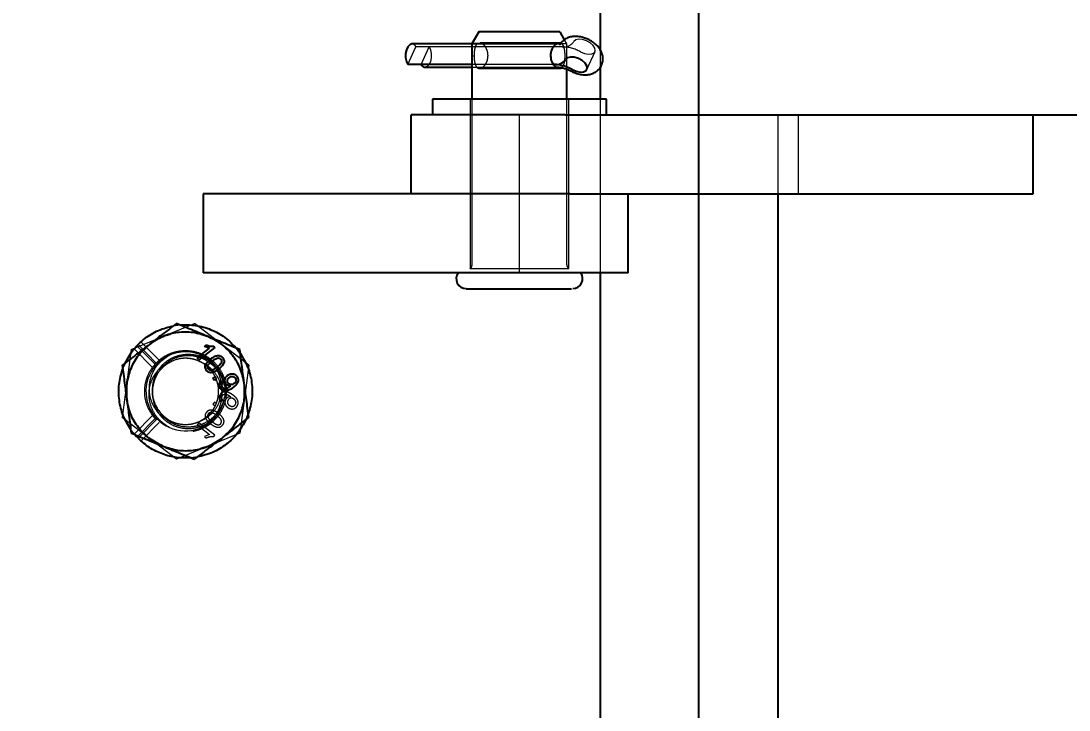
# Model space of a CAD drawing. Header units: millimetres. Extents: x 861 to 27901, y 673 to 17923.
# Drawn here: x 10719.1 to 10929.4, y 6345.8 to 6484.1 of the extents above; entities that cross this region are included whole.
import ezdxf

# ---------------------------------------------------------------- set-up
doc = ezdxf.new("R2010")
doc.units = ezdxf.units.MM
doc.header["$LTSCALE"] = 33.3
doc.linetypes.add('HIDDEN', pattern=[1.905, 1.27, -0.635])
doc.layers.add('CAPA_1', color=7, linetype='Continuous')
doc.styles.add('SLDTEXTSTYLE0', font='TXT', dxfattribs={"width": 0.75})
doc.dimstyles.new('SLDDIMSTYLE0', dxfattribs={"dimtxt": 66.6, "dimasz": 66.6, "dimexe": 0, "dimexo": 0.0625, "dimgap": 16.65, "dimtad": 2, "dimdec": 0, "dimlfac": 1.261261, "dimrnd": 1e-09, "dimzin": 12, "dimdsep": 46, "dimtxsty": 'SLDTEXTSTYLE0', "dimsah": 1, "dimcen": 0.09, "dimadec": 0, "dimazin": 3, "dimtfac": 1, "dimtdec": 0, "dimtofl": 0, "dimtmove": 0, "dimatfit": 3, "dimfxl": 1, "dimfrac": 2, "dimtolj": 1, "dimtzin": 12, "dimarcsym": 0})

# ---------------------------------------------------------------- blocks, each defined once
blk = doc.blocks.new('_D_13')
at = {"layer": 'CAPA_1', "transparency": 16777216}
for p, q in [((9823.17, 6912.25), (14695.32, 6912.25)), ((14662.02, 6912.25), (14662.02, 5357.98)), ((14240.18, 5357.98), (14695.32, 5357.98))]:
    blk.add_line(p, q, dxfattribs=at)
for points in [[(14662.02, 6912.25), (14651.77, 6845.65), (14672.27, 6845.65)], [(14662.02, 5357.98), (14672.27, 5424.58), (14651.77, 5424.58)]]:
    blk.add_solid(points, dxfattribs=at)
at = {"layer": 'CAPA_1', "transparency": 16777216, "insert": (14576.17, 6036.69), "char_height": 66.6, "attachment_point": 1, "rotation": 90, "style": 'SLDTEXTSTYLE0'}
blk.add_mtext('1960', dxfattribs=at)
blk = doc.blocks.new('_D_14')
at = {"layer": 'CAPA_1', "transparency": 16777216}
for p, q in [((9780.88, 6954.54), (9780.88, 7862.55)), ((10855.14, 5883.49), (10855.14, 7862.55)), ((9780.88, 7829.25), (10855.14, 7829.25))]:
    blk.add_line(p, q, dxfattribs=at)
for points in [[(9780.88, 7829.25), (9847.48, 7819.01), (9847.48, 7839.5)], [(10855.14, 7829.25), (10788.54, 7839.5), (10788.54, 7819.01)]]:
    blk.add_solid(points, dxfattribs=at)
at = {"layer": 'CAPA_1', "transparency": 16777216, "insert": (10219.59, 7915.1), "char_height": 66.6, "attachment_point": 1, "style": 'SLDTEXTSTYLE0'}
blk.add_mtext('1355', dxfattribs=at)

msp = doc.modelspace()

# ---------------------------------------------------------------- linework, layer by layer
at = {"color": 7, "linetype": 'Continuous', "lineweight": 25}
for p, q in [((10835.38, 6478.2), (10835.38, 6500.93)), ((10810.98, 6481.9), (10809.61, 6479.52)), ((10828.17, 6480.33), (10827.27, 6481.9)), ((10809.61, 6479.48), (10797.54, 6479.48)), ((10809.61, 6479.52), (10809.61, 6468.42)), ((10826.88, 6479.48), (10826.49, 6479.48)), ((10827.25, 6479.38), (10827.2, 6479.29)), ((10809.61, 6475.36), (10796.72, 6475.36)), ((10800.21, 6474.8), (10809.61, 6474.8)), ((10826.5, 6474.8), (10826.88, 6474.8)), ((10828.64, 6468.42), (10828.64, 6474.43)), ((10835.38, 6468.42), (10835.38, 6474.83)), ((10801.69, 6468.42), (10801.69, 6465.25)), ((10836.57, 6465.25), (10836.57, 6468.42)), ((10797.33, 6465.25), (10797.33, 6449.39)), ((10828.31, 6465.25), (11069.28, 6465.25)), ((10922.2, 6449.39), (10922.2, 6465.25)), ((10805.28, 6449.39), (10755.7, 6449.39)), ((10755.7, 6449.39), (10755.7, 6433.53)), ((10829.25, 6449.39), (10922.2, 6449.39)), ((10840.95, 6433.53), (10840.95, 6449.39)), ((10871.06, 6179.82), (10871.06, 6449.39)), ((10805.28, 6433.53), (10755.7, 6433.53)), ((10835.38, 6195.68), (10835.38, 6433.53)), ((10754.46, 6416.48), (10756.97, 6418.41)), ((10758, 6418.55), (10754.78, 6416.07)), ((10755.92, 6418.79), (10756.3, 6419.09)), ((10756.97, 6418.41), (10755.92, 6418.79)), ((10757.8, 6418.82), (10758, 6418.55)), ((10754.78, 6416.07), (10754.46, 6416.48)), ((10757.64, 6412.34), (10758.06, 6412.66)), ((10757.96, 6411.93), (10757.64, 6412.34)), ((10758.37, 6412.25), (10757.96, 6411.93)), ((10758.06, 6412.66), (10758.37, 6412.25)), ((10759.26, 6411.87), (10759.62, 6411.49)), ((10761.17, 6410.77), (10761.25, 6410.84)), ((10742.38, 6400.58), (10741.85, 6401.18)), ((10742.61, 6400.81), (10742.38, 6400.58)), ((10742.95, 6400.67), (10742.62, 6400.33))]:
    msp.add_line(p, q, dxfattribs=at)
at = {"color": 1, "linetype": 'HIDDEN', "lineweight": 18}
for p, q in [((10796.72, 6475.36), (10798.36, 6478.93)), ((10827.7, 6478.93), (10798.36, 6478.93)), ((10799.39, 6475.36), (10801.03, 6478.93)), ((10826.49, 6479.48), (10809.61, 6479.48)), ((10827.03, 6479.73), (10811.22, 6479.73)), ((10826.81, 6479.52), (10827.35, 6479.52)), ((10827.17, 6479.24), (10827.2, 6479.3)), ((10827.38, 6479.64), (10827.63, 6479.52)), ((10828.64, 6479.52), (10828.17, 6480.33)), ((10828.64, 6474.43), (10828.64, 6479.52)), ((10810.03, 6476.92), (10810.03, 6477.25)), ((10825.45, 6477.35), (10825.47, 6476.64)), ((10832.66, 6474.38), (10834.29, 6477.95)), ((10835.38, 6474.83), (10835.38, 6478.2)), ((10826.06, 6475.36), (10809.61, 6475.36)), ((10809.61, 6474.8), (10826.5, 6474.8)), ((10811.13, 6474.56), (10827.13, 6474.56)), ((10809.22, 6468.42), (10809.22, 6449.39)), ((10809.61, 6468.42), (10809.61, 6435.12)), ((10828.64, 6435.12), (10828.64, 6468.42)), ((10829.04, 6449.39), (10829.04, 6468.42)), ((10835.38, 6433.53), (10835.38, 6468.42)), ((10819.13, 6433.53), (10819.13, 6465.25)), ((10871.06, 6449.39), (10871.06, 6465.25)), ((10875.03, 6465.25), (10875.03, 6449.39)), ((10809.21, 6449.39), (10809.21, 6434.43)), ((10829.03, 6434.43), (10829.03, 6449.39)), ((10808.44, 6430.36), (10808.42, 6430.36)), ((10741.25, 6418.13), (10753.95, 6423.36)), ((10750.03, 6422.96), (10749.15, 6422.74)), ((10749.75, 6422.92), (10750.99, 6423.09)), ((10751.63, 6423.07), (10750.29, 6422.99)), ((10764.83, 6414.98), (10753.95, 6423.36)), ((10742.62, 6419.16), (10743.2, 6419.72)), ((10743.67, 6420.06), (10743.2, 6419.72)), ((10743.2, 6419.72), (10746.83, 6415.99)), ((10747.6, 6420.74), (10749.08, 6421.14)), ((10755.18, 6421.14), (10756.68, 6420.73)), ((10741.25, 6418.13), (10739.44, 6404.51)), ((10745.51, 6414.57), (10741.85, 6418.32)), ((10742.38, 6418.92), (10742.01, 6418.44)), ((10746.02, 6415.2), (10742.38, 6418.92)), ((10746.25, 6415.44), (10742.62, 6419.16)), ((10744.8, 6419.08), (10743.8, 6418.09)), ((10759.39, 6419.17), (10760.47, 6418.09)), ((10763.25, 6417.15), (10762.14, 6418.6)), ((10762.35, 6418.4), (10763.11, 6417.41)), ((10739.53, 6414.27), (10740.01, 6415.42)), ((10740.34, 6415.96), (10739.71, 6414.69)), ((10746.25, 6415.44), (10746.83, 6415.99)), ((10746.83, 6415.99), (10746.97, 6416.09)), ((10749.59, 6415.87), (10749.75, 6415.95)), ((10756.52, 6416.31), (10756.97, 6416.03)), ((10757.15, 6415.86), (10756.97, 6416.03)), ((10739.62, 6414.47), (10739.4, 6413.71)), ((10764.83, 6414.98), (10763.02, 6401.37)), ((10740.74, 6412.8), (10740.34, 6411.32)), ((10740.74, 6406.7), (10740.38, 6408.06)), ((10757.96, 6407.57), (10757.64, 6407.16)), ((10757.64, 6407.16), (10758.06, 6406.84)), ((10758.37, 6407.25), (10757.96, 6407.57)), ((10759.26, 6407.63), (10759.62, 6408.01)), ((10759.8, 6407.88), (10759.99, 6408.72)), ((10761.17, 6408.72), (10761.25, 6408.66)), ((10763.92, 6408.18), (10763.52, 6406.7)), ((10745.51, 6404.93), (10741.85, 6401.18)), ((10746.37, 6403.95), (10745.48, 6404.98)), ((10745.51, 6404.93), (10746.02, 6404.3)), ((10746.76, 6405.92), (10747.14, 6405.4)), ((10764.73, 6405.23), (10764.26, 6404.07)), ((10764.46, 6404.56), (10764.88, 6405.85)), ((10750.32, 6396.14), (10739.44, 6404.51)), ((10746.02, 6404.3), (10742.61, 6400.81)), ((10746.25, 6404.05), (10742.95, 6400.67)), ((10743.2, 6399.78), (10746.83, 6403.5)), ((10754.78, 6403.43), (10754.46, 6403.02)), ((10754.46, 6403.02), (10756.97, 6401.08)), ((10758, 6400.95), (10754.78, 6403.43)), ((10756.7, 6403.32), (10757.21, 6403.68)), ((10758.1, 6404.53), (10756.97, 6403.47)), ((10763.93, 6403.55), (10764.36, 6404.32)), ((10741.13, 6402.13), (10742.69, 6400.28)), ((10741.85, 6401.18), (10741.16, 6402.09)), ((10744.88, 6400.32), (10743.8, 6401.41)), ((10763.02, 6401.37), (10750.32, 6396.14)), ((10756.97, 6401.08), (10755.92, 6400.7)), ((10755.92, 6400.7), (10756.3, 6400.41)), ((10757.8, 6400.68), (10758, 6400.95)), ((10756.67, 6398.75), (10755.18, 6398.36)), ((10752.76, 6396.42), (10754.59, 6396.6)), ((10754.52, 6396.58), (10753.28, 6396.41))]:
    msp.add_line(p, q, dxfattribs=at)
at = {"color": 7, "linetype": 'Continuous', "lineweight": 25, "flags": 128}
for points in [[(10797.54, 6479.48), (10797.11, 6479.34), (10796.73, 6478.94), (10796.45, 6478.32), (10796.3, 6477.56), (10796.29, 6476.75), (10796.44, 6475.98), (10796.72, 6475.36)], [(10829.73, 6474.34), (10830.52, 6474), (10831.31, 6473.85), (10832, 6473.9), (10832.49, 6474.15), (10832.71, 6474.56), (10832.64, 6475.08), (10832.29, 6475.63), (10831.7, 6476.15), (10830.95, 6476.56), (10830.14, 6476.81), (10829.39, 6476.86), (10828.79, 6476.71), (10828.43, 6476.38)]]:
    msp.add_lwpolyline(points, dxfattribs=at)
at = {"color": 1, "linetype": 'HIDDEN', "lineweight": 18, "flags": 128}
for points in [[(10801.03, 6478.93), (10801.31, 6478.3), (10801.45, 6477.54), (10801.45, 6476.72), (10801.3, 6475.96), (10801.02, 6475.34), (10800.63, 6474.94), (10800.21, 6474.8)], [(10831.37, 6477.91), (10832.16, 6477.57), (10832.95, 6477.42), (10833.63, 6477.47), (10834.12, 6477.72), (10834.35, 6478.13), (10834.28, 6478.65), (10833.92, 6479.2), (10833.33, 6479.72), (10832.58, 6480.13), (10831.78, 6480.38), (10831.03, 6480.43), (10830.43, 6480.28), (10830.06, 6479.95)]]:
    msp.add_lwpolyline(points, dxfattribs=at)
at = {"color": 1, "linetype": 'HIDDEN', "lineweight": 18}
for centre, radius, start, end in [((10797.49, 6478.53), 0.951, 24.5848, 87.1605), ((10828, 6481.49), 2.58, 263.3919, 323.3071), ((10827.47, 6471.01), 7.92, 60.5445, 88.3545), ((10808.82, 6435.12), 0.793, 300, 0), ((10829.43, 6435.12), 0.793, 180, 240), ((10752.13, 6409.75), 7.93, 37.5876, 307.5876)]:
    msp.add_arc(centre, radius, start, end, dxfattribs=at)
at = {"color": 7, "linetype": 'Continuous', "lineweight": 25}
for centre, radius, start, end in [((10826.36, 6477.92), 2.58, 263.3919, 323.3071), ((10800.25, 6475.75), 0.951, 204.5848, 267.1605), ((10825.83, 6467.44), 7.92, 60.5445, 88.3545), ((10808.42, 6432.35), 1.98, 143.1301, 270), ((10829.83, 6432.35), 1.98, 270, 36.8699)]:
    msp.add_arc(centre, radius, start, end, dxfattribs=at)
for points, knots in [([(10825.97, 6481.9), (10825.66, 6481.9), (10825.03, 6481.9), (10823.79, 6481.9), (10822.39, 6481.9), (10820.86, 6481.9), (10819.27, 6481.9), (10817.67, 6481.9), (10816.12, 6481.9), (10814.69, 6481.9), (10813.43, 6481.9), (10812.39, 6481.9), (10811.6, 6481.9), (10811.14, 6481.9), (10810.94, 6481.9), (10810.99, 6481.9), (10811, 6481.9)], [0, 0, 0, 0, 0.0764023, 0.1528046, 0.2292069, 0.3056092, 0.3820114, 0.4584137, 0.534816, 0.6112183, 0.6876206, 0.7640229, 0.8404252, 0.9168275, 0.9932297, 1, 1, 1, 1]), ([(10827.25, 6481.9), (10827.23, 6481.9), (10827.19, 6481.9), (10826.75, 6481.9), (10826.23, 6481.9), (10825.97, 6481.9)], [0, 0, 0, 0, 0.313042, 0.656521, 1, 1, 1, 1]), ([(10832.03, 6480.74), (10831.83, 6480.79), (10831.27, 6480.94), (10830.37, 6481.03), (10829.41, 6480.92), (10828.56, 6480.63), (10827.86, 6480.15), (10827.4, 6479.69), (10827.25, 6479.36), (10827.22, 6479.28)], [0, 0, 0, 0, 0.1083051, 0.3069109, 0.483538, 0.6463449, 0.8016202, 0.9540791, 1, 1, 1, 1]), ([(10829.44, 6474.08), (10829.65, 6473.97), (10830.18, 6473.68), (10831.13, 6473.4), (10832.17, 6473.26), (10833.15, 6473.33), (10834.01, 6473.6), (10834.74, 6474.04), (10835.33, 6474.65), (10835.73, 6475.39), (10835.91, 6476.22), (10835.86, 6477.05), (10835.62, 6477.83), (10835.2, 6478.58), (10834.6, 6479.28), (10833.81, 6479.92), (10832.93, 6480.42), (10832.31, 6480.64), (10832.03, 6480.74)], [0, 0, 0, 0, 0.047451, 0.119814, 0.195042, 0.263214, 0.32598, 0.385484, 0.443704, 0.501708, 0.561794, 0.618879, 0.675782, 0.735369, 0.799993, 0.869629, 0.940729, 1, 1, 1, 1]), ([(10826.53, 6479.52), (10826.15, 6479.52), (10825.37, 6479.52), (10823.93, 6479.52), (10822.35, 6479.52), (10820.65, 6479.52), (10818.91, 6479.52), (10817.17, 6479.52), (10815.5, 6479.52), (10813.95, 6479.52), (10812.57, 6479.52), (10811.41, 6479.52), (10810.51, 6479.52), (10809.91, 6479.52), (10809.61, 6479.52), (10809.64, 6479.52), (10809.65, 6479.52)], [0, 0, 0, 0, 0.0743, 0.1486, 0.2229, 0.2972, 0.3715, 0.4458, 0.5201, 0.5944, 0.6687, 0.743, 0.8173, 0.8916, 0.9659, 1, 1, 1, 1]), ([(10825.43, 6477.14), (10825.44, 6477.39), (10825.48, 6477.9), (10825.74, 6478.59), (10826.1, 6479.17), (10826.39, 6479.4), (10826.53, 6479.52)], [0, 0, 0, 0, 0.248287, 0.502149, 0.747867, 1, 1, 1, 1]), ([(10826.53, 6479.52), (10826.61, 6479.58), (10826.75, 6479.7), (10826.94, 6479.72), (10827.03, 6479.73)], [0, 0, 0, 0, 0.507543, 1, 1, 1, 1]), ([(10827.38, 6479.54), (10827.31, 6479.52), (10827.2, 6479.49), (10826.96, 6479.48), (10826.88, 6479.48)], [0, 0, 0, 0, 0.644011, 1, 1, 1, 1]), ([(10827.03, 6479.73), (10827.12, 6479.72), (10827.23, 6479.72), (10827.36, 6479.65), (10827.38, 6479.64)], [0, 0, 0, 0, 0.827504, 1, 1, 1, 1]), ([(10827.13, 6474.56), (10827.03, 6474.57), (10826.84, 6474.59), (10826.45, 6474.79), (10825.96, 6475.27), (10825.61, 6475.98), (10825.45, 6476.63), (10825.43, 6476.97), (10825.43, 6477.14)], [0, 0, 0, 0, 0.123417, 0.25043, 0.50001, 0.749597, 0.876596, 1, 1, 1, 1]), ([(10826.88, 6474.8), (10826.98, 6474.8), (10827.25, 6474.79), (10827.83, 6474.7), (10828.57, 6474.48), (10829.11, 6474.24), (10829.39, 6474.09), (10829.43, 6474.07)], [0, 0, 0, 0, 0.140872, 0.405664, 0.681042, 0.953199, 1, 1, 1, 1]), ([(10827.58, 6474.72), (10827.57, 6474.72), (10827.46, 6474.57), (10827.29, 6474.56), (10827.13, 6474.56)], [0, 0, 0, 0, 0.038603, 1, 1, 1, 1]), ([(10828.31, 6465.25), (10827.14, 6465.25), (10824.81, 6465.25), (10821.07, 6465.25), (10817.3, 6465.25), (10813.57, 6465.25), (10810.01, 6465.25), (10806.72, 6465.25), (10803.8, 6465.25), (10801.34, 6465.25), (10799.4, 6465.25), (10798.08, 6465.25), (10797.38, 6465.25), (10797.4, 6465.25), (10797.4, 6465.25)], [0, 0, 0, 0, 0.086126, 0.172253, 0.258379, 0.344506, 0.430632, 0.516759, 0.602885, 0.689012, 0.775138, 0.861265, 0.947391, 1, 1, 1, 1]), ([(10840.95, 6433.53), (10840.88, 6433.53), (10840.74, 6433.53), (10839.57, 6433.53), (10837.72, 6433.53), (10835.2, 6433.53), (10832.11, 6433.53), (10828.56, 6433.53), (10824.68, 6433.53), (10820.6, 6433.53), (10816.47, 6433.53), (10812.43, 6433.53), (10808.6, 6433.53), (10806.39, 6433.53), (10805.28, 6433.53)], [0, 0, 0, 0, 0.0813677, 0.1648798, 0.2483918, 0.3319038, 0.4154158, 0.4989279, 0.5824399, 0.6659519, 0.7494639, 0.832976, 0.916488, 1, 1, 1, 1]), ([(10828.13, 6430.36), (10828.48, 6430.36), (10829.12, 6430.36), (10829.42, 6430.36), (10829.55, 6430.36)], [0, 0, 0, 0, 0.549014, 1, 1, 1, 1]), ([(10750.32, 6423.36), (10749.37, 6422.63), (10747.58, 6421.26), (10745.74, 6419.84), (10744.88, 6419.17)], [0, 0, 0, 0, 0.532771, 1, 1, 1, 1]), ([(10756.67, 6420.74), (10755.66, 6421.16), (10753.51, 6422.04), (10751.43, 6422.9), (10750.32, 6423.36)], [0, 0, 0, 0, 0.467229, 1, 1, 1, 1]), ([(10763.02, 6418.13), (10761.91, 6418.58), (10759.82, 6419.44), (10757.67, 6420.33), (10756.67, 6420.74)], [0, 0, 0, 0, 0.532771, 1, 1, 1, 1]), ([(10744.88, 6419.17), (10744.02, 6418.51), (10742.17, 6417.09), (10740.39, 6415.72), (10739.44, 6414.98)], [0, 0, 0, 0, 0.467229, 1, 1, 1, 1]), ([(10756.3, 6419.09), (10756.54, 6418.98), (10757.02, 6418.78), (10757.54, 6418.8), (10757.8, 6418.82)], [0, 0, 0, 0, 0.500866, 1, 1, 1, 1]), ([(10763.92, 6411.32), (10763.78, 6412.4), (10763.47, 6414.7), (10763.17, 6416.94), (10763.02, 6418.13)], [0, 0, 0, 0, 0.467229, 1, 1, 1, 1]), ([(10756.08, 6414.92), (10756.14, 6415.06), (10756.24, 6415.33), (10756.6, 6415.79), (10756.94, 6416.07), (10757.16, 6416.26)], [0, 0, 0, 0, 0.249754, 0.499871, 1, 1, 1, 1]), ([(10756.7, 6414.25), (10756.65, 6414.32), (10756.57, 6414.46), (10756.56, 6414.72), (10756.61, 6414.96), (10756.9, 6415.38), (10757.22, 6415.64), (10757.48, 6415.84)], [0, 0, 0, 0, 0.124696, 0.249462, 0.374432, 0.499637, 1, 1, 1, 1]), ([(10757.16, 6416.26), (10757.35, 6416.39), (10757.72, 6416.66), (10758.26, 6416.91), (10758.72, 6416.97), (10759.06, 6416.91), (10759.37, 6416.74), (10759.52, 6416.57), (10759.59, 6416.48)], [0, 0, 0, 0, 0.250482, 0.500346, 0.631705, 0.750221, 0.874987, 1, 1, 1, 1]), ([(10757.48, 6415.84), (10757.66, 6415.98), (10757.94, 6416.17), (10758.34, 6416.39), (10758.56, 6416.43), (10758.67, 6416.46)], [0, 0, 0, 0, 0.500372, 0.750515, 1, 1, 1, 1]), ([(10759.22, 6416.2), (10759.26, 6416.13), (10759.35, 6415.99), (10759.37, 6415.73), (10759.3, 6415.49), (10759.03, 6415.07), (10758.7, 6414.81), (10758.44, 6414.6)], [0, 0, 0, 0, 0.1247447, 0.2494838, 0.3744708, 0.4996481, 1, 1, 1, 1]), ([(10758.67, 6416.46), (10758.72, 6416.46), (10758.83, 6416.45), (10758.98, 6416.4), (10759.12, 6416.32), (10759.18, 6416.24), (10759.22, 6416.2)], [0, 0, 0, 0, 0.250158, 0.500156, 0.750032, 1, 1, 1, 1]), ([(10759.59, 6416.48), (10759.66, 6416.38), (10759.79, 6416.19), (10759.88, 6415.85), (10759.85, 6415.5), (10759.55, 6414.87), (10759.11, 6414.49), (10758.76, 6414.19)], [0, 0, 0, 0, 0.125373, 0.250644, 0.375698, 0.501113, 1, 1, 1, 1]), ([(10739.44, 6414.98), (10739.6, 6413.8), (10739.89, 6411.56), (10740.2, 6409.26), (10740.34, 6408.18)], [0, 0, 0, 0, 0.532771, 1, 1, 1, 1]), ([(10756.33, 6413.96), (10756.23, 6414.11), (10756.09, 6414.33), (10756.05, 6414.63), (10756.06, 6414.8), (10756.07, 6414.88), (10756.08, 6414.92)], [0, 0, 0, 0, 0.498795, 0.749148, 0.874576, 1, 1, 1, 1]), ([(10758.76, 6414.19), (10758.57, 6414.05), (10758.2, 6413.78), (10757.67, 6413.54), (10757.21, 6413.48), (10756.86, 6413.53), (10756.55, 6413.7), (10756.4, 6413.88), (10756.33, 6413.96)], [0, 0, 0, 0, 0.250476, 0.500347, 0.625768, 0.750176, 0.87497, 1, 1, 1, 1]), ([(10758.44, 6414.6), (10758.17, 6414.4), (10757.84, 6414.15), (10757.37, 6413.99), (10757.12, 6414), (10756.87, 6414.07), (10756.76, 6414.19), (10756.7, 6414.25)], [0, 0, 0, 0, 0.50041, 0.625613, 0.75058, 0.875344, 1, 1, 1, 1]), ([(10760.59, 6412.97), (10760.74, 6413.06), (10760.95, 6413.21), (10761.29, 6413.29), (10761.55, 6413.29), (10761.81, 6413.25), (10762.13, 6413.12), (10762.31, 6412.93), (10762.43, 6412.8)], [0, 0, 0, 0, 0.249869, 0.376454, 0.500348, 0.627239, 0.750824, 1, 1, 1, 1]), ([(10759.11, 6410.34), (10759.04, 6410.46), (10758.92, 6410.64), (10758.86, 6410.92), (10758.86, 6411.21), (10758.97, 6411.55), (10759.16, 6411.77), (10759.26, 6411.87)], [0, 0, 0, 0, 0.249859, 0.375718, 0.500481, 0.749846, 1, 1, 1, 1]), ([(10759.62, 6411.49), (10759.56, 6411.42), (10759.45, 6411.29), (10759.37, 6411.1), (10759.36, 6410.95), (10759.39, 6410.82), (10759.43, 6410.71), (10759.48, 6410.64), (10759.5, 6410.61)], [0, 0, 0, 0, 0.276477, 0.499318, 0.623718, 0.749496, 0.874756, 1, 1, 1, 1]), ([(10760.26, 6411.25), (10760.21, 6411.32), (10760.12, 6411.45), (10760.04, 6411.69), (10760.02, 6411.93), (10760.05, 6412.17), (10760.12, 6412.41), (10760.29, 6412.7), (10760.47, 6412.86), (10760.59, 6412.97)], [0, 0, 0, 0, 0.125074, 0.250064, 0.373261, 0.500199, 0.624296, 0.750369, 1, 1, 1, 1]), ([(10761.25, 6410.84), (10761.16, 6410.83), (10760.97, 6410.83), (10760.7, 6410.91), (10760.45, 6411.04), (10760.32, 6411.18), (10760.26, 6411.25)], [0, 0, 0, 0, 0.2489432, 0.4994503, 0.7502849, 1, 1, 1, 1]), ([(10760.73, 6411.41), (10760.67, 6411.5), (10760.58, 6411.64), (10760.54, 6411.85), (10760.55, 6412.01), (10760.59, 6412.16), (10760.69, 6412.36), (10760.81, 6412.46), (10760.89, 6412.54)], [0, 0, 0, 0, 0.249521, 0.373851, 0.499889, 0.624096, 0.750315, 1, 1, 1, 1]), ([(10761.88, 6411.32), (10761.79, 6411.26), (10761.65, 6411.17), (10761.44, 6411.11), (10761.28, 6411.1), (10761.12, 6411.13), (10760.91, 6411.21), (10760.8, 6411.33), (10760.73, 6411.41)], [0, 0, 0, 0, 0.249976, 0.378222, 0.500342, 0.627452, 0.750811, 1, 1, 1, 1]), ([(10760.89, 6412.54), (10760.99, 6412.6), (10761.17, 6412.73), (10761.47, 6412.77), (10761.69, 6412.74), (10761.91, 6412.66), (10762.02, 6412.54), (10762.1, 6412.45)], [0, 0, 0, 0, 0.2502504, 0.4998418, 0.6295763, 0.7506654, 1, 1, 1, 1]), ([(10762.43, 6412.8), (10762.49, 6412.71), (10762.61, 6412.52), (10762.7, 6412.19), (10762.7, 6411.85), (10762.57, 6411.41), (10762.23, 6410.95), (10761.88, 6410.67), (10761.71, 6410.53)], [0, 0, 0, 0, 0.125064, 0.25009, 0.37511, 0.500169, 0.749441, 1, 1, 1, 1]), ([(10762.1, 6412.45), (10762.16, 6412.36), (10762.25, 6412.22), (10762.27, 6412), (10762.25, 6411.84), (10762.2, 6411.68), (10762.08, 6411.5), (10761.96, 6411.39), (10761.88, 6411.32)], [0, 0, 0, 0, 0.249017, 0.372138, 0.499365, 0.623562, 0.749893, 1, 1, 1, 1]), ([(10764.83, 6404.51), (10764.67, 6405.7), (10764.37, 6407.94), (10764.07, 6410.24), (10763.92, 6411.32)], [0, 0, 0, 0, 0.532771, 1, 1, 1, 1]), ([(10761.71, 6410.53), (10761.51, 6410.39), (10761.12, 6410.1), (10760.54, 6409.85), (10760.05, 6409.81), (10759.68, 6409.89), (10759.36, 6410.07), (10759.2, 6410.25), (10759.11, 6410.34)], [0, 0, 0, 0, 0.250485, 0.500119, 0.627899, 0.750092, 0.874994, 1, 1, 1, 1]), ([(10759.5, 6410.61), (10759.56, 6410.55), (10759.66, 6410.43), (10759.88, 6410.33), (10760.11, 6410.29), (10760.57, 6410.39), (10760.91, 6410.61), (10761.17, 6410.77)], [0, 0, 0, 0, 0.125207, 0.25031, 0.375339, 0.50062, 1, 1, 1, 1]), ([(10740.34, 6408.18), (10740.49, 6407.1), (10740.8, 6404.79), (10741.09, 6402.56), (10741.25, 6401.37)], [0, 0, 0, 0, 0.467229, 1, 1, 1, 1]), ([(10759.39, 6400.32), (10760.25, 6400.99), (10762.09, 6402.41), (10763.88, 6403.78), (10764.83, 6404.51)], [0, 0, 0, 0, 0.467229, 1, 1, 1, 1]), ([(10741.25, 6401.37), (10742.36, 6400.91), (10744.44, 6400.06), (10746.59, 6399.17), (10747.6, 6398.75)], [0, 0, 0, 0, 0.532771, 1, 1, 1, 1]), ([(10747.6, 6398.75), (10748.6, 6398.34), (10750.75, 6397.45), (10752.84, 6396.59), (10753.95, 6396.14)], [0, 0, 0, 0, 0.467229, 1, 1, 1, 1]), ([(10753.95, 6396.14), (10754.9, 6396.87), (10756.68, 6398.24), (10758.53, 6399.66), (10759.39, 6400.32)], [0, 0, 0, 0, 0.532771, 1, 1, 1, 1])]:
    msp.add_open_spline(points, degree=3, knots=knots, dxfattribs=at)
at = {"color": 1, "linetype": 'HIDDEN', "lineweight": 18}
for points, knots in [([(10810.02, 6477.14), (10810.03, 6476.91), (10810.04, 6476.44), (10810.13, 6475.8), (10810.29, 6475.25), (10810.51, 6474.84), (10810.82, 6474.59), (10811.18, 6474.53), (10811.59, 6474.66), (10811.99, 6474.96), (10812.36, 6475.42), (10812.65, 6476.01), (10812.81, 6476.68), (10812.84, 6477.38), (10812.71, 6478.07), (10812.46, 6478.68), (10812.12, 6479.2), (10811.85, 6479.41), (10811.71, 6479.52)], [0, 0, 0, 0, 0.0619666, 0.125487, 0.1872978, 0.2496464, 0.3131152, 0.3748459, 0.4370939, 0.5005978, 0.5620244, 0.6248292, 0.6881848, 0.7494005, 0.8122805, 0.8756179, 0.9368614, 1, 1, 1, 1]), ([(10810.62, 6479.52), (10810.52, 6479.4), (10810.33, 6479.17), (10810.15, 6478.59), (10810.04, 6477.9), (10810.03, 6477.39), (10810.02, 6477.14)], [0, 0, 0, 0, 0.252133, 0.497851, 0.751713, 1, 1, 1, 1]), ([(10811.71, 6479.52), (10811.64, 6479.58), (10811.5, 6479.7), (10811.31, 6479.72), (10811.22, 6479.73)], [0, 0, 0, 0, 0.507543, 1, 1, 1, 1]), ([(10827.2, 6479.29), (10827.23, 6479.35), (10827.31, 6479.48), (10827.45, 6479.56), (10827.42, 6479.55), (10827.42, 6479.55)], [0, 0, 0, 0, 0.338941, 0.871464, 1, 1, 1, 1]), ([(10827.63, 6479.52), (10827.74, 6479.38), (10827.96, 6479.09), (10828.14, 6478.37), (10828.23, 6477.52), (10828.22, 6476.61), (10828.12, 6475.78), (10827.92, 6475.1), (10827.69, 6474.85), (10827.58, 6474.72)], [0, 0, 0, 0, 0.14426, 0.286743, 0.432131, 0.573229, 0.71895, 0.860609, 1, 1, 1, 1]), ([(10828.6, 6479.52), (10828.6, 6479.52), (10828.62, 6479.52), (10828.32, 6479.52), (10827.86, 6479.52), (10827.63, 6479.52)], [0, 0, 0, 0, 0.212925, 0.606463, 1, 1, 1, 1]), ([(10811.12, 6474.57), (10811.1, 6474.57), (10810.97, 6474.54), (10810.87, 6474.61), (10810.78, 6474.66)], [0, 0, 0, 0, 0.170114, 1, 1, 1, 1]), ([(10809.23, 6434.43), (10809.28, 6434.43), (10809.38, 6434.43), (10810.34, 6434.43), (10811.85, 6434.43), (10813.86, 6434.43), (10816.21, 6434.43), (10818.76, 6434.43), (10821.34, 6434.43), (10823.76, 6434.43), (10825.91, 6434.43), (10826.94, 6434.43), (10827.46, 6434.43)], [0, 0, 0, 0, 0.093724, 0.194421, 0.295118, 0.395816, 0.496513, 0.597211, 0.697908, 0.798605, 0.899303, 1, 1, 1, 1]), ([(10827.46, 6434.43), (10827.87, 6434.43), (10828.68, 6434.43), (10829.12, 6434.43), (10829.01, 6434.43), (10828.99, 6434.43)], [0, 0, 0, 0, 0.468616, 0.937232, 1, 1, 1, 1]), ([(10748.9, 6416.99), (10748.14, 6416.48), (10746.87, 6415.63), (10745.53, 6413.69), (10744.77, 6411.51), (10744.78, 6408.95), (10745.7, 6406.58), (10747.02, 6404.87), (10748.15, 6404.35), (10748.5, 6404.19)], [0, 0, 0, 0, 0.172544, 0.287961, 0.445426, 0.6059, 0.76529, 0.926774, 1, 1, 1, 1]), ([(10748.9, 6402.51), (10748.14, 6403.02), (10746.87, 6403.86), (10745.53, 6405.81), (10744.77, 6407.99), (10744.78, 6410.55), (10745.69, 6412.93), (10747.25, 6414.83), (10748.67, 6415.44), (10749.3, 6415.72)], [0, 0, 0, 0, 0.163193, 0.272354, 0.421286, 0.573063, 0.723815, 0.876546, 1, 1, 1, 1]), ([(10745.55, 6410.62), (10745.6, 6411.08), (10745.7, 6412), (10746.31, 6413.57), (10747.43, 6415.14), (10749.17, 6416.43), (10751.15, 6417.14), (10753.25, 6417.28), (10755.31, 6416.82), (10757.09, 6415.9), (10758, 6414.99), (10758.42, 6414.59)], [0, 0, 0, 0, 0.081677, 0.161349, 0.291035, 0.413148, 0.534221, 0.654765, 0.776346, 0.898839, 1, 1, 1, 1]), ([(10746.87, 6405.7), (10747.07, 6405.46), (10747.55, 6404.88), (10748.26, 6404.33), (10748.91, 6403.93), (10749.37, 6403.7), (10749.95, 6403.46), (10750.39, 6403.34), (10750.63, 6403.28), (10750.63, 6403.28), (10750.63, 6403.28), (10750.63, 6403.28), (10750.64, 6403.28), (10750.64, 6403.28), (10750.65, 6403.28), (10750.66, 6403.27), (10750.69, 6403.27), (10750.76, 6403.25), (10750.97, 6403.21), (10751.68, 6403.09), (10752.49, 6403.09), (10753.28, 6403.2), (10753.73, 6403.3), (10754.24, 6403.44), (10754.69, 6403.61), (10754.96, 6403.74), (10755.23, 6403.87), (10755.58, 6404.06), (10756.05, 6404.38), (10756.5, 6404.73), (10756.89, 6405.11), (10757.27, 6405.53), (10757.66, 6406.05), (10757.96, 6406.55), (10758.13, 6406.89), (10758.26, 6407.17), (10758.4, 6407.54), (10758.57, 6408.08), (10758.69, 6408.64), (10758.76, 6409.24), (10758.78, 6409.84), (10758.75, 6410.39), (10758.69, 6410.86), (10758.62, 6411.2), (10758.57, 6411.4), (10758.5, 6411.65), (10758.38, 6412.02), (10758.18, 6412.52), (10757.96, 6412.95), (10757.75, 6413.31), (10757.4, 6413.81), (10756.86, 6414.46), (10756.06, 6415.14), (10755.28, 6415.62), (10754.55, 6415.95), (10753.85, 6416.18), (10753.15, 6416.32), (10752.43, 6416.4), (10751.2, 6416.39), (10749.44, 6415.97), (10747.52, 6414.69), (10746.07, 6412.85), (10745.72, 6411.36), (10745.55, 6410.62)], [0, 0, 0, 0, 0.025018, 0.062505, 0.073457, 0.087536, 0.104741, 0.12507, 0.12508, 0.125088, 0.125103, 0.125129, 0.125176, 0.125264, 0.125429, 0.125753, 0.126422, 0.127908, 0.131491, 0.144058, 0.187539, 0.197474, 0.209566, 0.225509, 0.240805, 0.248969, 0.250106, 0.265748, 0.281391, 0.297034, 0.312676, 0.325838, 0.344007, 0.365974, 0.374124, 0.375253, 0.390902, 0.40655, 0.422199, 0.437847, 0.456199, 0.471384, 0.483402, 0.495485, 0.499868, 0.500438, 0.516867, 0.531646, 0.544773, 0.556248, 0.566071, 0.595236, 0.625559, 0.651348, 0.670843, 0.691622, 0.711565, 0.729805, 0.750654, 0.81299, 0.875327, 0.937663, 1, 1, 1, 1]), ([(10759.99, 6410.79), (10759.9, 6411.16), (10759.72, 6411.9), (10759.29, 6412.84), (10758.78, 6413.68), (10758.2, 6414.43), (10757.27, 6415.35), (10756.29, 6415.99), (10755.43, 6416.37), (10754.95, 6416.55), (10754.43, 6416.7), (10753.41, 6416.92), (10751.87, 6416.96), (10749.92, 6416.45), (10748.35, 6415.58), (10747.68, 6414.73), (10747.42, 6414.42)], [0, 0, 0, 0, 0.069953, 0.139917, 0.190193, 0.248551, 0.31488, 0.430247, 0.459214, 0.488206, 0.524206, 0.559732, 0.679274, 0.802425, 0.926677, 1, 1, 1, 1]), ([(10754.84, 6415.81), (10755.26, 6415.64), (10756.1, 6415.28), (10757.54, 6414.18), (10758.87, 6412.38), (10759.47, 6410.12), (10759.4, 6407.82), (10758.71, 6405.77), (10757.22, 6403.69), (10755.8, 6402.84), (10754.98, 6402.35)], [0, 0, 0, 0, 0.0794974, 0.1589907, 0.3151349, 0.4619446, 0.5603215, 0.714796, 0.8341851, 1, 1, 1, 1]), ([(10759.39, 6409.85), (10759.4, 6410.35), (10759.42, 6411.74), (10758.7, 6413.73), (10757.22, 6415.81), (10755.81, 6416.65), (10754.98, 6417.15)], [0, 0, 0, 0, 0.165547, 0.45872, 0.685305, 1, 1, 1, 1]), ([(10763.52, 6412.8), (10763.72, 6412.3), (10763.93, 6411.77), (10763.93, 6411.2), (10763.93, 6411.16)], [0, 0, 0, 0, 0.928699, 1, 1, 1, 1]), ([(10754.84, 6403.69), (10755.26, 6403.86), (10756.1, 6404.21), (10757.54, 6405.32), (10758.91, 6407.11), (10759.24, 6408.82), (10759.39, 6409.64)], [0, 0, 0, 0, 0.172574, 0.345139, 0.684098, 1, 1, 1, 1]), ([(10759.11, 6409.16), (10759.04, 6409.04), (10758.92, 6408.86), (10758.86, 6408.58), (10758.86, 6408.29), (10758.97, 6407.94), (10759.16, 6407.73), (10759.26, 6407.63)], [0, 0, 0, 0, 0.249859, 0.375956, 0.500482, 0.749847, 1, 1, 1, 1]), ([(10759.11, 6409.16), (10759.04, 6409.04), (10758.92, 6408.86), (10758.86, 6408.58), (10758.86, 6408.29), (10758.97, 6407.94), (10759.16, 6407.73), (10759.26, 6407.63)], [0, 0, 0, 0, 0.249859, 0.375718, 0.500481, 0.749846, 1, 1, 1, 1]), ([(10761.71, 6408.97), (10761.51, 6409.11), (10761.12, 6409.4), (10760.54, 6409.65), (10760.05, 6409.69), (10759.68, 6409.61), (10759.36, 6409.43), (10759.2, 6409.25), (10759.11, 6409.16)], [0, 0, 0, 0, 0.250485, 0.500118, 0.62804, 0.750092, 0.874994, 1, 1, 1, 1]), ([(10759.5, 6408.89), (10759.56, 6408.95), (10759.66, 6409.07), (10759.88, 6409.17), (10760.11, 6409.21), (10760.57, 6409.1), (10760.91, 6408.89), (10761.17, 6408.72)], [0, 0, 0, 0, 0.1252073, 0.25031, 0.3753386, 0.5006201, 1, 1, 1, 1]), ([(10745.55, 6408.88), (10745.6, 6408.41), (10745.7, 6407.49), (10746.31, 6405.93), (10747.43, 6404.36), (10749.17, 6403.07), (10751.15, 6402.36), (10753.25, 6402.22), (10755.31, 6402.68), (10757.09, 6403.6), (10758, 6404.5), (10758.42, 6404.91)], [0, 0, 0, 0, 0.081677, 0.1613492, 0.2910351, 0.4131477, 0.5342207, 0.6547644, 0.7763452, 0.8988378, 1, 1, 1, 1]), ([(10759.99, 6408.71), (10759.9, 6408.34), (10759.72, 6407.6), (10759.29, 6406.65), (10758.78, 6405.82), (10758.2, 6405.06), (10757.27, 6404.15), (10756.29, 6403.51), (10755.43, 6403.13), (10754.95, 6402.95), (10754.43, 6402.79), (10753.41, 6402.58), (10751.87, 6402.54), (10749.92, 6403.04), (10748.13, 6404.09), (10747.29, 6405.16), (10746.87, 6405.7)], [0, 0, 0, 0, 0.066556, 0.133122, 0.180956, 0.23648, 0.299587, 0.409351, 0.436911, 0.464495, 0.498747, 0.532548, 0.646284, 0.763454, 0.881671, 1, 1, 1, 1]), ([(10756.97, 6403.47), (10757.25, 6403.7), (10757.6, 6403.99), (10757.96, 6404.37), (10758.18, 6404.62), (10758.43, 6404.92), (10758.73, 6405.34), (10759.19, 6406.08), (10759.7, 6407.18), (10759.9, 6408.2), (10759.99, 6408.71)], [0, 0, 0, 0, 0.174168, 0.224334, 0.249847, 0.333257, 0.416669, 0.500084, 0.750043, 1, 1, 1, 1]), ([(10759.62, 6408.01), (10759.56, 6408.08), (10759.45, 6408.2), (10759.37, 6408.4), (10759.36, 6408.55), (10759.39, 6408.72), (10759.46, 6408.82), (10759.5, 6408.89)], [0, 0, 0, 0, 0.277074, 0.499914, 0.624834, 0.750381, 1, 1, 1, 1]), ([(10759.62, 6408.01), (10759.56, 6408.08), (10759.45, 6408.2), (10759.37, 6408.4), (10759.36, 6408.55), (10759.39, 6408.67), (10759.43, 6408.79), (10759.48, 6408.86), (10759.5, 6408.89)], [0, 0, 0, 0, 0.276477, 0.499318, 0.623718, 0.749496, 0.874756, 1, 1, 1, 1]), ([(10760.26, 6408.25), (10760.24, 6408.21), (10760.19, 6408.15), (10760.11, 6408), (10760.04, 6407.81), (10760.02, 6407.57), (10760.05, 6407.32), (10760.12, 6407.09), (10760.29, 6406.8), (10760.47, 6406.64), (10760.59, 6406.53)], [0, 0, 0, 0, 0.062611, 0.125226, 0.250194, 0.373586, 0.500286, 0.62458, 0.750412, 1, 1, 1, 1]), ([(10761.25, 6408.66), (10761.16, 6408.66), (10760.97, 6408.67), (10760.7, 6408.59), (10760.45, 6408.46), (10760.32, 6408.32), (10760.26, 6408.25)], [0, 0, 0, 0, 0.24954, 0.50198, 0.751372, 1, 1, 1, 1]), ([(10761.25, 6408.66), (10761.16, 6408.66), (10760.97, 6408.67), (10760.7, 6408.59), (10760.45, 6408.46), (10760.32, 6408.32), (10760.26, 6408.25)], [0, 0, 0, 0, 0.248943, 0.49945, 0.750285, 1, 1, 1, 1]), ([(10760.73, 6408.09), (10760.67, 6408), (10760.58, 6407.86), (10760.54, 6407.65), (10760.55, 6407.49), (10760.59, 6407.33), (10760.69, 6407.14), (10760.81, 6407.03), (10760.89, 6406.96)], [0, 0, 0, 0, 0.24952, 0.373528, 0.499888, 0.62379, 0.750316, 1, 1, 1, 1]), ([(10761.88, 6408.18), (10761.79, 6408.24), (10761.65, 6408.33), (10761.44, 6408.39), (10761.28, 6408.4), (10761.12, 6408.37), (10760.91, 6408.29), (10760.8, 6408.17), (10760.73, 6408.09)], [0, 0, 0, 0, 0.249977, 0.377915, 0.500342, 0.627106, 0.750811, 1, 1, 1, 1]), ([(10761.88, 6408.18), (10761.79, 6408.24), (10761.65, 6408.33), (10761.44, 6408.39), (10761.28, 6408.4), (10761.12, 6408.37), (10760.91, 6408.29), (10760.8, 6408.17), (10760.73, 6408.09)], [0, 0, 0, 0, 0.2499765, 0.3782222, 0.5003423, 0.6274524, 0.7508111, 1, 1, 1, 1]), ([(10760.89, 6406.96), (10760.99, 6406.9), (10761.17, 6406.77), (10761.47, 6406.73), (10761.69, 6406.76), (10761.91, 6406.84), (10762.02, 6406.96), (10762.1, 6407.05)], [0, 0, 0, 0, 0.25025, 0.499841, 0.629288, 0.750666, 1, 1, 1, 1]), ([(10762.43, 6406.7), (10762.49, 6406.79), (10762.61, 6406.98), (10762.7, 6407.31), (10762.7, 6407.65), (10762.57, 6408.08), (10762.23, 6408.55), (10761.88, 6408.83), (10761.71, 6408.97)], [0, 0, 0, 0, 0.125064, 0.25009, 0.37511, 0.500169, 0.749441, 1, 1, 1, 1]), ([(10762.1, 6407.05), (10762.16, 6407.14), (10762.25, 6407.28), (10762.27, 6407.5), (10762.25, 6407.66), (10762.2, 6407.81), (10762.08, 6408), (10761.96, 6408.11), (10761.88, 6408.18)], [0, 0, 0, 0, 0.249017, 0.371845, 0.499365, 0.623226, 0.749892, 1, 1, 1, 1]), ([(10756.33, 6405.53), (10756.23, 6405.39), (10756.09, 6405.17), (10756.04, 6404.83), (10756.07, 6404.66), (10756.08, 6404.57)], [0, 0, 0, 0, 0.499036, 0.74951, 1, 1, 1, 1]), ([(10756.33, 6405.53), (10756.23, 6405.39), (10756.09, 6405.17), (10756.05, 6404.87), (10756.06, 6404.7), (10756.07, 6404.61), (10756.08, 6404.57)], [0, 0, 0, 0, 0.4987953, 0.7491483, 0.8745764, 1, 1, 1, 1]), ([(10758.76, 6405.31), (10758.57, 6405.45), (10758.2, 6405.72), (10757.67, 6405.96), (10757.21, 6406.02), (10756.86, 6405.97), (10756.55, 6405.79), (10756.4, 6405.62), (10756.33, 6405.53)], [0, 0, 0, 0, 0.2504758, 0.5003474, 0.6257683, 0.7501762, 0.8749697, 1, 1, 1, 1]), ([(10758.76, 6405.31), (10758.57, 6405.45), (10758.2, 6405.72), (10757.67, 6405.96), (10757.21, 6406.02), (10756.86, 6405.97), (10756.55, 6405.79), (10756.4, 6405.62), (10756.33, 6405.53)], [0, 0, 0, 0, 0.2504715, 0.5003388, 0.6261881, 0.7501805, 0.8749718, 1, 1, 1, 1]), ([(10756.7, 6405.25), (10756.65, 6405.18), (10756.57, 6405.03), (10756.56, 6404.78), (10756.61, 6404.53), (10756.9, 6404.12), (10757.22, 6403.86), (10757.48, 6403.65)], [0, 0, 0, 0, 0.124696, 0.249462, 0.374432, 0.499637, 1, 1, 1, 1]), ([(10758.44, 6404.9), (10758.17, 6405.1), (10757.84, 6405.34), (10757.37, 6405.51), (10757.12, 6405.5), (10756.87, 6405.43), (10756.76, 6405.31), (10756.7, 6405.25)], [0, 0, 0, 0, 0.50041, 0.625613, 0.75058, 0.875344, 1, 1, 1, 1]), ([(10759.22, 6403.3), (10759.26, 6403.37), (10759.35, 6403.51), (10759.37, 6403.77), (10759.3, 6404.01), (10759.03, 6404.43), (10758.7, 6404.69), (10758.44, 6404.9)], [0, 0, 0, 0, 0.1247447, 0.2494838, 0.3744708, 0.4996481, 1, 1, 1, 1]), ([(10759.59, 6403.02), (10759.66, 6403.11), (10759.79, 6403.3), (10759.88, 6403.65), (10759.85, 6404), (10759.55, 6404.63), (10759.11, 6405.01), (10758.76, 6405.31)], [0, 0, 0, 0, 0.1253733, 0.2506437, 0.3756975, 0.5011132, 1, 1, 1, 1]), ([(10760.59, 6406.53), (10760.74, 6406.43), (10760.96, 6406.29), (10761.29, 6406.21), (10761.55, 6406.2), (10761.81, 6406.25), (10762.13, 6406.38), (10762.31, 6406.57), (10762.43, 6406.7)], [0, 0, 0, 0, 0.249869, 0.376654, 0.500348, 0.627459, 0.750824, 1, 1, 1, 1]), ([(10756.08, 6404.57), (10756.14, 6404.44), (10756.24, 6404.17), (10756.6, 6403.71), (10756.94, 6403.43), (10757.16, 6403.24)], [0, 0, 0, 0, 0.249754, 0.499871, 1, 1, 1, 1]), ([(10757.16, 6403.24), (10757.35, 6403.11), (10757.72, 6402.84), (10758.26, 6402.59), (10758.72, 6402.53), (10759.06, 6402.59), (10759.37, 6402.76), (10759.52, 6402.93), (10759.59, 6403.02)], [0, 0, 0, 0, 0.250482, 0.500345, 0.631866, 0.750221, 0.874987, 1, 1, 1, 1]), ([(10757.48, 6403.65), (10757.66, 6403.52), (10757.94, 6403.32), (10758.34, 6403.11), (10758.56, 6403.06), (10758.67, 6403.04)], [0, 0, 0, 0, 0.500372, 0.750515, 1, 1, 1, 1]), ([(10758.67, 6403.04), (10758.72, 6403.04), (10758.83, 6403.05), (10758.98, 6403.09), (10759.09, 6403.17), (10759.17, 6403.24), (10759.2, 6403.28), (10759.22, 6403.3)], [0, 0, 0, 0, 0.250055, 0.499949, 0.749722, 0.874857, 1, 1, 1, 1]), ([(10756.3, 6400.41), (10756.54, 6400.51), (10757.02, 6400.72), (10757.54, 6400.69), (10757.8, 6400.68)], [0, 0, 0, 0, 0.500866, 1, 1, 1, 1]), ([(10760.47, 6401.41), (10760.14, 6400.99), (10759.78, 6400.54), (10759.29, 6400.26), (10759.25, 6400.24)], [0, 0, 0, 0, 0.928699, 1, 1, 1, 1]), ([(10749.08, 6398.36), (10748.55, 6398.44), (10747.98, 6398.52), (10747.5, 6398.81), (10747.46, 6398.83)], [0, 0, 0, 0, 0.928699, 1, 1, 1, 1])]:
    msp.add_open_spline(points, degree=3, knots=knots, dxfattribs=at)
at = {"color": 7, "linetype": 'Continuous', "lineweight": 25}
for points in [[(10836.57, 6468.42), (10836.51, 6468.42), (10836.38, 6468.42), (10835.34, 6468.42), (10833.73, 6468.42), (10831.54, 6468.42), (10828.88, 6468.42), (10825.85, 6468.42), (10822.55, 6468.42), (10819.13, 6468.42), (10815.7, 6468.42), (10812.41, 6468.42), (10809.38, 6468.42), (10806.72, 6468.42), (10804.53, 6468.42), (10802.92, 6468.42), (10801.88, 6468.42), (10801.75, 6468.42), (10801.69, 6468.42)], [(10829.25, 6449.39), (10828.29, 6449.39), (10826.36, 6449.39), (10823.26, 6449.39), (10820.08, 6449.39), (10816.89, 6449.39), (10813.73, 6449.39), (10810.7, 6449.39), (10807.83, 6449.39), (10806.13, 6449.39), (10805.28, 6449.39)], [(10808.42, 6430.36), (10808.47, 6430.36), (10808.58, 6430.36), (10809.25, 6430.36), (10810.27, 6430.36), (10811.64, 6430.36), (10813.3, 6430.36), (10815.18, 6430.36), (10817.21, 6430.36), (10819.31, 6430.36), (10821.41, 6430.36), (10823.42, 6430.36), (10825.26, 6430.36), (10826.89, 6430.36), (10827.71, 6430.36), (10828.13, 6430.36)], [(10740.01, 6415.42), (10740.53, 6416.36), (10741.56, 6418.22), (10743.9, 6420.45), (10746.64, 6422.14), (10748.71, 6422.66), (10749.75, 6422.92)], [(10756.67, 6420.74), (10755.68, 6421.07), (10753.7, 6421.71), (10750.55, 6421.66), (10747.49, 6420.89), (10745.75, 6419.74), (10744.88, 6419.17)], [(10750.99, 6423.09), (10752.05, 6423.11), (10754.19, 6423.14), (10757.28, 6422.23), (10760.12, 6420.7), (10761.61, 6419.17), (10762.35, 6418.4)], [(10763.92, 6411.32), (10763.71, 6412.34), (10763.28, 6414.38), (10761.65, 6417.08), (10759.46, 6419.34), (10757.6, 6420.27), (10756.67, 6420.74)], [(10744.88, 6419.17), (10744.1, 6418.48), (10742.55, 6417.09), (10741.03, 6414.33), (10740.17, 6411.3), (10740.29, 6409.22), (10740.34, 6408.18)], [(10763.11, 6417.41), (10763.66, 6416.5), (10764.76, 6414.67), (10765.51, 6411.53), (10765.61, 6408.31), (10765.02, 6406.25), (10764.73, 6405.23)], [(10741.16, 6402.09), (10740.61, 6403), (10739.51, 6404.83), (10738.75, 6407.97), (10738.66, 6411.19), (10739.24, 6413.24), (10739.53, 6414.27)], [(10759.39, 6400.32), (10760.16, 6401.02), (10761.71, 6402.41), (10763.24, 6405.17), (10764.1, 6408.2), (10763.98, 6410.28), (10763.92, 6411.32)], [(10747.6, 6398.75), (10746.67, 6399.22), (10744.81, 6400.16), (10742.61, 6402.42), (10740.99, 6405.12), (10740.56, 6407.16), (10740.34, 6408.18)], [(10764.26, 6404.07), (10763.74, 6403.14), (10762.71, 6401.27), (10760.37, 6399.05), (10757.62, 6397.36), (10755.55, 6396.84), (10754.52, 6396.58)], [(10753.28, 6396.41), (10752.3, 6396.39), (10750.34, 6396.34), (10747.48, 6397.1), (10744.81, 6398.38), (10743.35, 6399.68), (10742.62, 6400.33)], [(10747.6, 6398.75), (10748.59, 6398.43), (10750.57, 6397.78), (10753.72, 6397.84), (10756.78, 6398.61), (10758.52, 6399.75), (10759.39, 6400.32)]]:
    msp.add_open_spline(points, degree=3, dxfattribs=at)
at = {"color": 1, "linetype": 'HIDDEN', "lineweight": 18}
for points in [[(10745.51, 6404.93), (10745.23, 6405.37), (10744.66, 6406.25), (10744.14, 6407.75), (10743.9, 6409.31), (10743.97, 6410.89), (10744.34, 6412.42), (10744.99, 6413.86), (10745.91, 6415.15), (10747.05, 6416.24), (10748.39, 6417.09), (10749.85, 6417.67), (10751.41, 6417.96), (10752.99, 6417.95), (10754.54, 6417.63), (10756, 6417.03), (10757.31, 6416.16), (10758.44, 6415.05), (10759.34, 6413.75), (10759.97, 6412.3), (10760.31, 6410.76), (10760.35, 6409.18), (10760.1, 6407.62), (10759.54, 6406.14), (10758.72, 6404.8), (10757.65, 6403.63), (10756.38, 6402.69), (10754.96, 6402.01), (10753.43, 6401.61), (10751.85, 6401.51), (10750.29, 6401.72), (10748.79, 6402.22), (10747.4, 6402.98), (10746.63, 6403.7), (10746.25, 6404.05)], [(10746.87, 6405.7), (10746.42, 6406.45), (10745.52, 6407.95), (10745.39, 6410.64), (10746.22, 6413.14), (10747.98, 6415.15), (10750.36, 6416.33), (10753.01, 6416.51), (10755.53, 6415.66), (10757.53, 6413.91), (10758.71, 6411.52), (10758.89, 6408.87), (10758.04, 6406.35), (10756.29, 6404.35), (10753.9, 6403.17), (10751.26, 6403), (10748.7, 6403.81), (10747.48, 6405.07), (10746.87, 6405.7)], [(10758.42, 6414.59), (10758.71, 6414.15), (10759.3, 6413.29), (10759.83, 6411.82), (10760.11, 6410.27), (10760.03, 6409.23), (10759.99, 6408.71)], [(10746.87, 6405.7), (10746.62, 6406.06), (10746.13, 6406.78), (10745.68, 6408.02), (10745.45, 6409.31), (10745.52, 6410.18), (10745.55, 6410.62)]]:
    msp.add_open_spline(points, degree=3, dxfattribs=at)

# ---------------------------------------------------------------- dimensions: what is measured, and where the dimension line sits
at = {"layer": 'CAPA_1'}
dim = msp.add_linear_dim(base=(10855.14, 7829.25), p1=(9780.88, 6912.25), p2=(10855.14, 5841.2), dimstyle='SLDDIMSTYLE0', dxfattribs=at)
dim.commit()
dim.dimension.update_dxf_attribs({"geometry": '_D_14', "text_midpoint": (10318.01, 7829.25), "dimtype": 160})
dim = msp.add_linear_dim(base=(14662.02, 5357.98), p1=(9780.88, 6912.25), p2=(14197.89, 5357.98), angle=90, dimstyle='SLDDIMSTYLE0', dxfattribs=at)
dim.commit()
dim.dimension.update_dxf_attribs({"geometry": '_D_13', "text_midpoint": (14662.02, 6135.11), "dimtype": 160})

doc.saveas('drawing.dxf')
